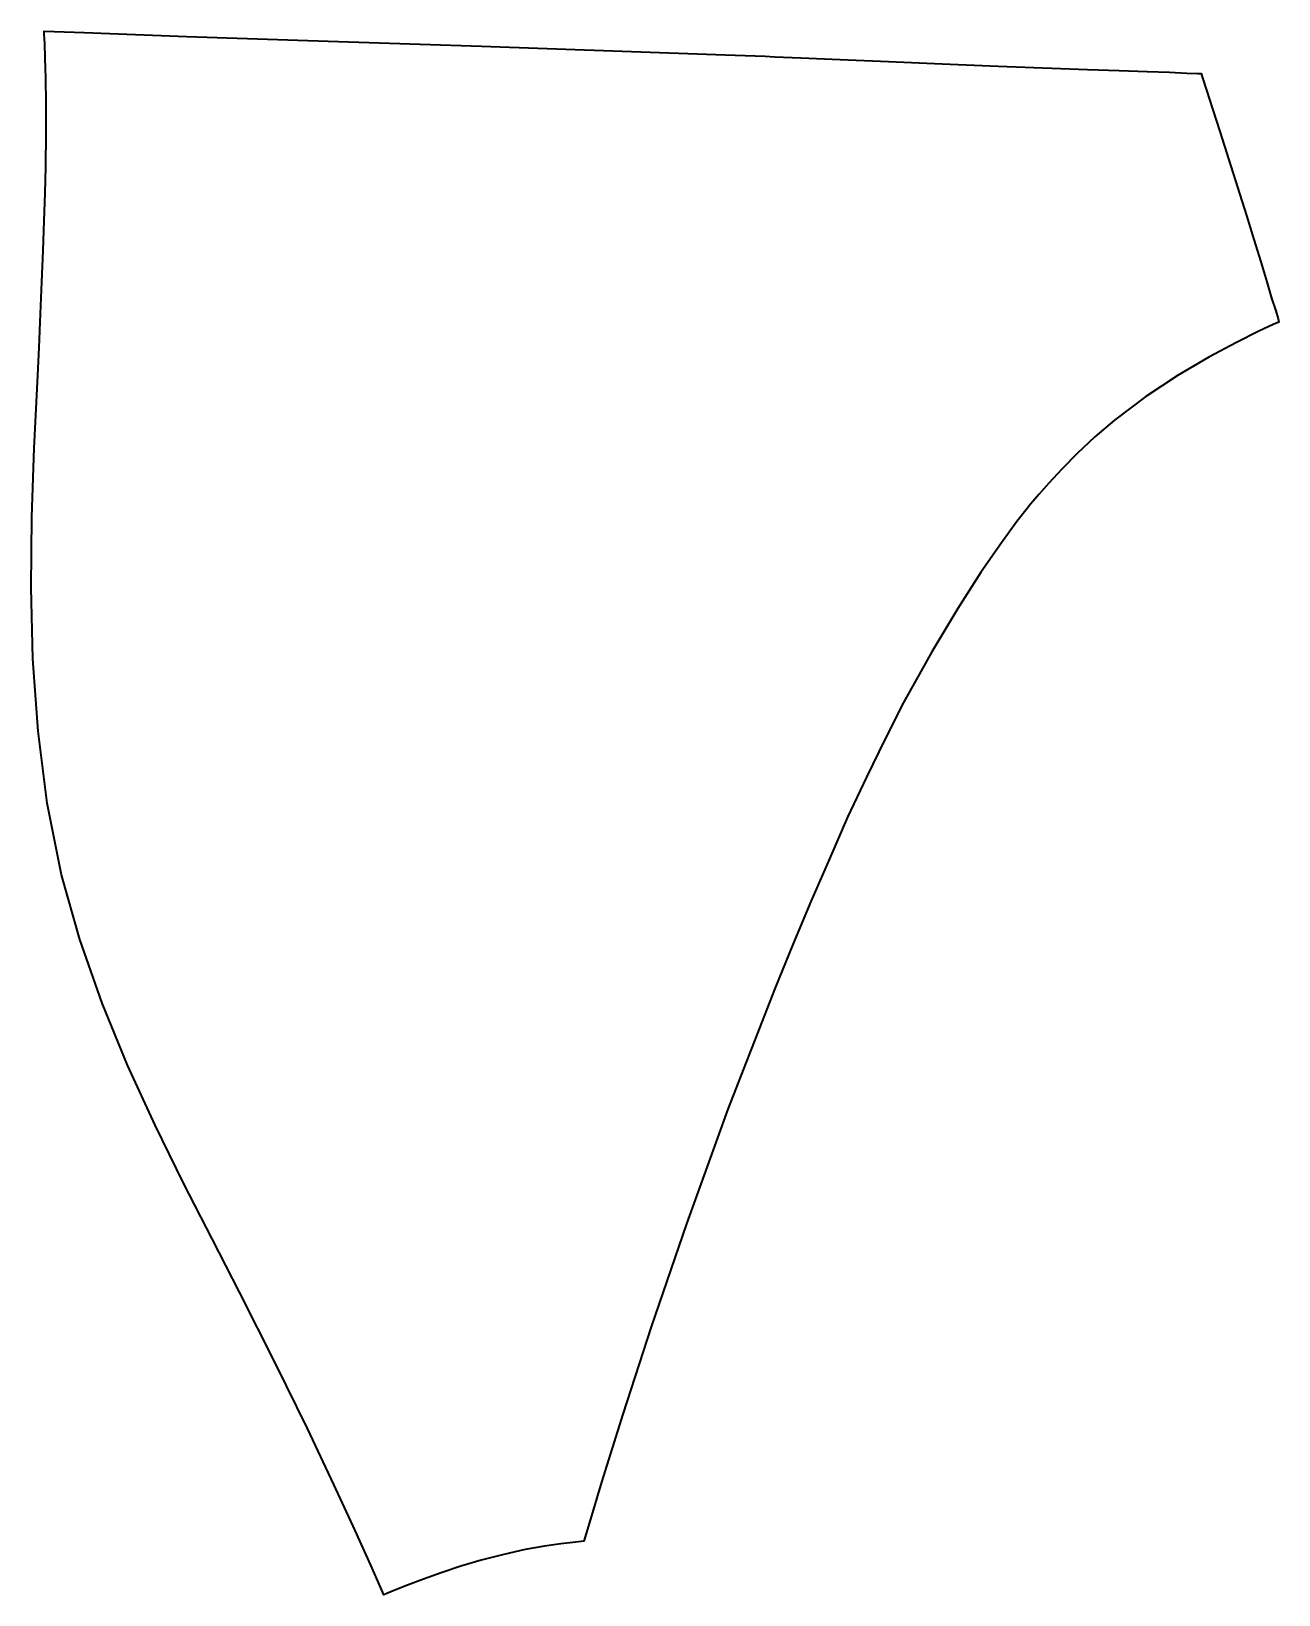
# Model space of a CAD drawing. Extents: x 0 to 3678, y -4608 to 0.
import ezdxf

# ---------------------------------------------------------------- set-up
doc = ezdxf.new("R2010")
doc.units = 0
doc.linetypes.add('Solid', pattern=[0])

msp = doc.modelspace()

# ---------------------------------------------------------------- linework, layer by layer
at = {"color": 0, "linetype": 'Solid', "lineweight": 35}
msp.add_lwpolyline([(1621, -4451), (1597, -4454), (1561, -4458), (1513, -4465), (1456, -4475), (1393, -4489), (1326, -4506), (1267, -4524), (1209, -4543), (1156, -4562), (1109, -4580), (1072, -4595), (1048, -4604), (1040, -4608), (1030, -4586), (1001, -4521), (955, -4419), (892, -4283), (814, -4118), (721, -3928), (614, -3716), (533, -3559), (449, -3395), (365, -3224), (284, -3047), (209, -2864), (143, -2677), (89, -2486), (47, -2275), (20, -2063), (5, -1850), (0, -1639), (2, -1432), (9, -1229), (18, -1034), (23, -932), (27, -833), (31, -738), (35, -646), (38, -559), (41, -477), (43, -400), (44, -300), (44, -212), (43, -138), (41, -79), (40, -36), (38, -9), (38, 0), (156, -4), (459, -15), (875, -29), (1327, -44), (1742, -59), (2046, -69), (2164, -73), (2192, -75), (2269, -78), (2385, -83), (2527, -89), (2686, -96), (2851, -103), (3009, -109), (3114, -113), (3208, -116), (3290, -119), (3356, -121), (3407, -123), (3438, -124), (3449, -124), (3453, -137), (3465, -174), (3483, -229), (3505, -298), (3530, -376), (3556, -459), (3583, -543), (3605, -614), (3625, -680), (3643, -738), (3657, -787), (3669, -824), (3676, -848), (3678, -857), (3662, -864), (3619, -884), (3553, -917), (3472, -961), (3381, -1014), (3286, -1076), (3194, -1146), (3136, -1195), (3084, -1244), (3038, -1291), (3000, -1332), (2971, -1365), (2953, -1386), (2946, -1394), (2936, -1407), (2906, -1445), (2861, -1508), (2801, -1593), (2732, -1701), (2655, -1829), (2572, -1978), (2518, -2085), (2463, -2198), (2407, -2316), (2353, -2439), (2298, -2565), (2245, -2692), (2193, -2819), (2054, -3177), (1932, -3515), (1828, -3818), (1744, -4076), (1681, -4276), (1643, -4405), (1629, -4450), (1621, -4451)], close=True, dxfattribs=at)

doc.saveas('drawing.dxf')
